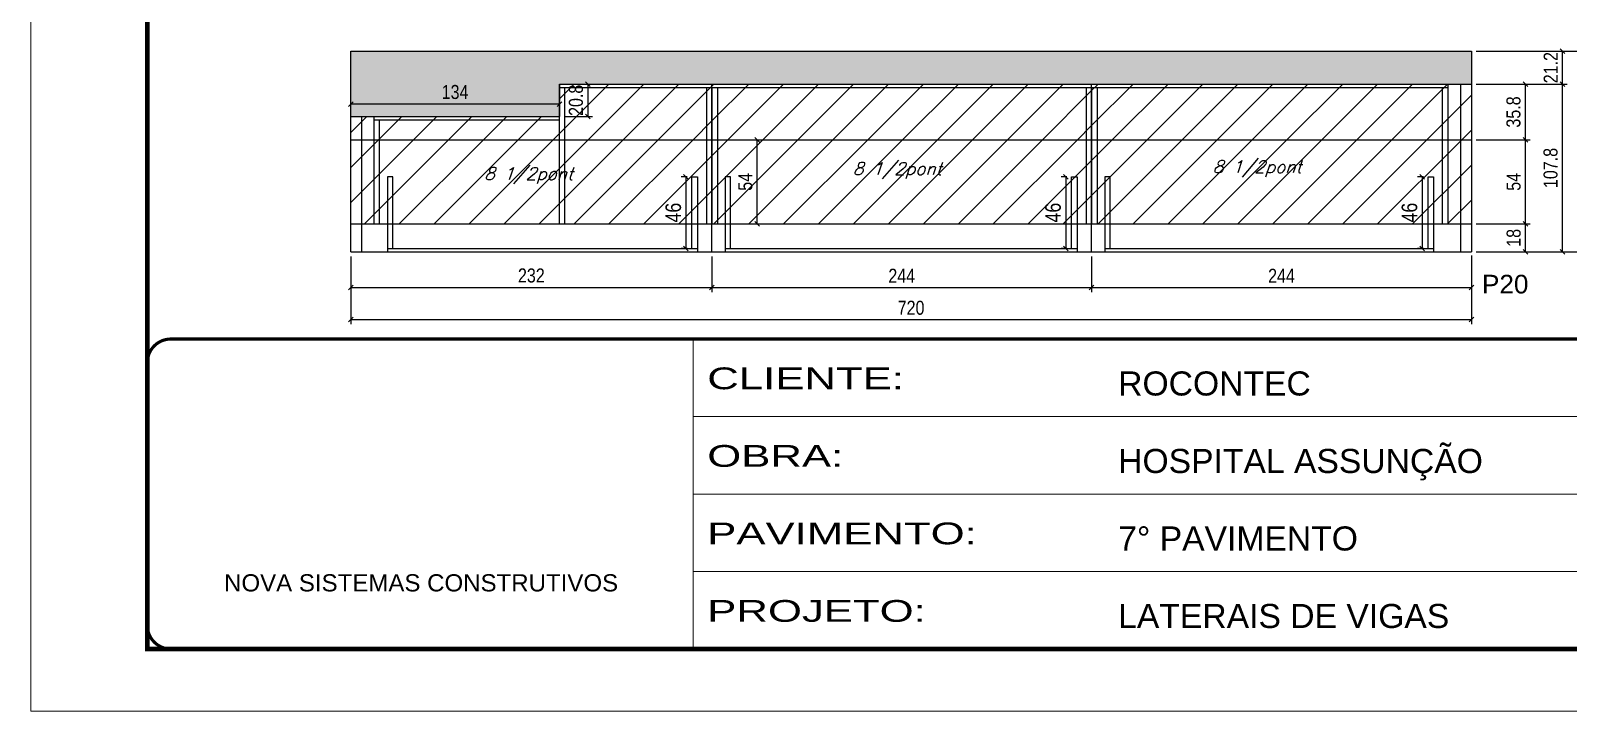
# Model space of a CAD drawing. Extents: x -20960 to -5926, y -2106 to 21915.
# Drawn here: x -10608 to -9621, y 18568 to 19006 of the extents above; entities that cross this region are included whole.
import ezdxf

# ---------------------------------------------------------------- set-up
doc = ezdxf.new("R2010")
doc.units = 0
doc.linetypes.add('CONTINUO', pattern=[0])
doc.linetypes.add('DASHED', pattern=[0.75, 0.5, -0.25])
for name, color, linetype in [('5', 5, 'Continuous'), ('COTA', 241, 'Continuous'), ('Painéis', 200, 'Continuous'), ('Reaproveitamento', 251, 'Continuous'), ('SARR_2.2x7', 40, 'Continuous'), ('SARR_3.5x7', 81, 'Continuous'), ('texto', 7, 'Continuous')]:
    doc.layers.add(name, color=color, linetype=linetype)
doc.layers.add('Folhas', color=255, linetype='Continuous', lineweight=9)
doc.layers.add('SARRAFO DE PRESSAO', color=251, linetype='DASHED', lineweight=9)
doc.styles.add('ARIAL', font='arial.ttf')
doc.styles.add('COTA TECNICA', font='techl___.ttf', dxfattribs={"height": 10})
doc.styles.add('COTA TECNICA-50', font='techl___.ttf', dxfattribs={"height": 9})
doc.styles.add('Romans', font='romans.shx')
doc.styles.get("Standard").update_dxf_attribs({"font": 'arial.ttf'})
doc.styles.add('Tecnologia', font='')
doc.styles.get('Tecnologia').set_extended_font_data('Forgotten Futurist')
doc.dimstyles.new('COTA PAINEL-50', dxfattribs={"dimtxt": 9, "dimasz": 3, "dimexe": 3, "dimexo": 3, "dimgap": 3, "dimtad": 1, "dimdec": 1, "dimzin": 12, "dimdsep": 46, "dimtxsty": 'COTA TECNICA-50', "dimblk1": 'OBLIQUE', "dimblk2": 'OBLIQUE', "dimsah": 1, "dimcen": 0.9, "dimclrd": 4, "dimclre": 4, "dimclrt": 240, "dimadec": 1, "dimazin": 3, "dimtfac": 1, "dimtdec": 1, "dimtmove": 0, "dimatfit": 3, "dimfxl": 1, "dimtolj": 1, "dimtzin": 12, "dimarcsym": 0})
doc.dimstyles.new('PAINEL', dxfattribs={"dimtxt": 10, "dimasz": 3, "dimexe": 3, "dimexo": 3, "dimgap": 3, "dimtad": 1, "dimdec": 1, "dimzin": 12, "dimdsep": 46, "dimtxsty": 'COTA TECNICA', "dimblk1": 'OBLIQUE', "dimblk2": 'OBLIQUE', "dimsah": 1, "dimcen": 0.9, "dimclrd": 4, "dimclre": 4, "dimclrt": 240, "dimadec": 1, "dimazin": 3, "dimtfac": 1, "dimtdec": 1, "dimtmove": 0, "dimatfit": 3, "dimfxl": 1, "dimtolj": 1, "dimtzin": 12, "dimarcsym": 0})

# ---------------------------------------------------------------- blocks, each defined once
blk = doc.blocks.new('9999999999')
at = {"color": 30, "linetype": 'CONTINUO'}
for p, q in [((98564.56, 34230.21), (98564.56, 34429.45)), ((98564.56, 34379.64), (99583.98, 34379.64)), ((98564.56, 34329.83), (99487.98, 34329.83)), ((98564.56, 34280.02), (99487.98, 34280.02))]:
    blk.add_line(p, q, dxfattribs=at)
at = {"color": 30, "linetype": 'CONTINUO', "const_width": 2}
blk.add_lwpolyline([(99583.98, 34230.21), (99583.98, 34414.45, 0.414214), (99568.98, 34429.45), (98228.98, 34429.45, 0.414214), (98213.98, 34414.45), (98213.98, 34245.21, 0.414214), (98228.98, 34230.21), (99583.98, 34230.21)], format="xyb", dxfattribs=at)
at = {"layer": 'Folhas'}
blk.add_lwpolyline([(98138.98, 34190.21), (99623.98, 34190.21), (99623.98, 35240.21), (98138.98, 35240.21)], close=True, dxfattribs=at)
at = {"layer": 'Folhas', "color": 30, "const_width": 3}
blk.add_lwpolyline([(98213.98, 34230.21), (99583.98, 34230.21), (99583.98, 35200.21), (98213.98, 35200.21)], close=True, dxfattribs=at)
at = {"color": 7, "linetype": 'Continuous', "ltscale": 5, "style": 'ARIAL'}
for s, height, p in [('ROCONTEC', 15.483, (98837.68, 34393.13)), ('HOSPITAL ASSUNÇÃO', 15.4829, (98837.68, 34343.32)), ('7° PAVIMENTO', 15.4829, (98837.68, 34293.51)), ('NOVA SISTEMAS CONSTRUTIVOS', 11.0592, (98263.19, 34267.21)), ('LATERAIS DE VIGAS', 15.4829, (98837.68, 34243.7))]:
    blk.add_text(s, height=height, dxfattribs=at).set_placement(p)
at = {"layer": 'Folhas', "color": 7, "style": 'Tecnologia', "width": 1.5}
for s, p in [('CLIENTE:', (98573.65, 34397.17)), ('OBRA:', (98573.65, 34347.31)), ('PAVIMENTO:', (98573.65, 34297.5)), ('PROJETO:', (98573.65, 34247.69))]:
    blk.add_text(s, height=14, dxfattribs=at).set_placement(p)
blk = doc.blocks.new('_Oblique')
at = {"color": 0, "linetype": 'ByBlock', "lineweight": -2}
blk.add_line((-0.5, -0.5), (0.5, 0.5), dxfattribs=at)
blk = doc.blocks.new('*D240')
at = {"layer": 'COTA', "color": 4, "lineweight": -2, "transparency": 16777216}
for p, q in [((-9679.86, 18971.3), (-9621.33, 18971.3)), ((-9624.33, 18863.5), (-9624.33, 18971.3)), ((-9679.86, 18863.5), (-9621.33, 18863.5))]:
    blk.add_line(p, q, dxfattribs=at)
at = {"layer": 'Defpoints', "color": 0, "transparency": 16777216}
for p in [(-9682.86, 18971.3), (-9624.33, 18971.3), (-9682.86, 18863.5)]:
    blk.add_point(p, dxfattribs=at)
at = {"layer": 'COTA', "color": 4, "lineweight": -2, "transparency": 16777216, "xscale": 3, "yscale": 3, "zscale": 3}
for p, rotation in [((-9624.33, 18971.3), 90), ((-9624.33, 18863.5), 270)]:
    blk.add_blockref('_Oblique', p, dxfattribs=dict(at, rotation=rotation))
at = {"layer": 'COTA', "color": 240, "transparency": 16777216, "insert": (-9631.94, 18917.4), "char_height": 9, "attachment_point": 5, "rotation": 90, "style": 'COTA TECNICA-50'}
blk.add_mtext('\\A1;107.8', dxfattribs=at)
blk = doc.blocks.new('*D241')
at = {"layer": 'COTA', "color": 4, "lineweight": -2, "transparency": 16777216}
for p, q in [((-9679.86, 18992.5), (-9621.33, 18992.5)), ((-9624.33, 18971.3), (-9624.33, 18992.5)), ((-9679.86, 18971.3), (-9621.33, 18971.3))]:
    blk.add_line(p, q, dxfattribs=at)
at = {"layer": 'Defpoints', "color": 0, "transparency": 16777216}
for p in [(-9682.86, 18992.5), (-9624.33, 18992.5), (-9682.86, 18971.3)]:
    blk.add_point(p, dxfattribs=at)
at = {"layer": 'COTA', "color": 4, "lineweight": -2, "transparency": 16777216, "xscale": 3, "yscale": 3, "zscale": 3}
for p, rotation in [((-9624.33, 18992.5), 90), ((-9624.33, 18971.3), 270)]:
    blk.add_blockref('_Oblique', p, dxfattribs=dict(at, rotation=rotation))
at = {"layer": 'COTA', "color": 240, "transparency": 16777216, "insert": (-9631.88, 18981.9), "char_height": 9, "attachment_point": 5, "rotation": 90, "style": 'COTA TECNICA-50'}
blk.add_mtext('\\A1;21.2', dxfattribs=at)
blk = doc.blocks.new('*D242')
at = {"layer": 'COTA', "color": 4, "lineweight": -2, "transparency": 16777216}
for p, q in [((-10170.86, 18860.5), (-10170.86, 18837.57)), ((-10402.86, 18857.54), (-10402.86, 18837.57)), ((-10402.86, 18840.57), (-10170.86, 18840.57))]:
    blk.add_line(p, q, dxfattribs=at)
at = {"layer": 'Defpoints', "color": 0, "transparency": 16777216}
for p in [(-10402.86, 18860.54), (-10170.86, 18863.5), (-10170.86, 18840.57)]:
    blk.add_point(p, dxfattribs=at)
at = {"layer": 'COTA', "color": 4, "lineweight": -2, "transparency": 16777216, "xscale": 3, "yscale": 3, "zscale": 3, "rotation": 180}
blk.add_blockref('_Oblique', (-10402.86, 18840.57), dxfattribs=at)
at = {"layer": 'COTA', "color": 4, "lineweight": -2, "transparency": 16777216, "xscale": 3, "yscale": 3, "zscale": 3}
blk.add_blockref('_Oblique', (-10170.86, 18840.57), dxfattribs=at)
at = {"layer": 'COTA', "color": 240, "transparency": 16777216, "insert": (-10286.86, 18848.26), "char_height": 9, "attachment_point": 5, "style": 'COTA TECNICA-50'}
blk.add_mtext('\\A1;232', dxfattribs=at)
blk = doc.blocks.new('*D243')
at = {"layer": 'COTA', "color": 4, "lineweight": -2, "transparency": 16777216}
for p, q in [((-10170.86, 18860.5), (-10170.86, 18837.57)), ((-9926.86, 18860.5), (-9926.86, 18837.57)), ((-10170.86, 18840.57), (-9926.86, 18840.57))]:
    blk.add_line(p, q, dxfattribs=at)
at = {"layer": 'Defpoints', "color": 0, "transparency": 16777216}
for p in [(-10170.86, 18863.5), (-9926.86, 18863.5), (-9926.86, 18840.57)]:
    blk.add_point(p, dxfattribs=at)
at = {"layer": 'COTA', "color": 4, "lineweight": -2, "transparency": 16777216, "xscale": 3, "yscale": 3, "zscale": 3, "rotation": 180}
blk.add_blockref('_Oblique', (-10170.86, 18840.57), dxfattribs=at)
at = {"layer": 'COTA', "color": 4, "lineweight": -2, "transparency": 16777216, "xscale": 3, "yscale": 3, "zscale": 3}
blk.add_blockref('_Oblique', (-9926.86, 18840.57), dxfattribs=at)
at = {"layer": 'COTA', "color": 240, "transparency": 16777216, "insert": (-10048.86, 18848.13), "char_height": 9, "attachment_point": 5, "style": 'COTA TECNICA-50'}
blk.add_mtext('\\A1;244', dxfattribs=at)
blk = doc.blocks.new('*D244')
at = {"layer": 'COTA', "color": 4, "lineweight": -2, "transparency": 16777216}
for p, q in [((-9926.86, 18860.5), (-9926.86, 18837.57)), ((-9682.86, 18861.23), (-9682.86, 18837.57)), ((-9926.86, 18840.57), (-9682.86, 18840.57))]:
    blk.add_line(p, q, dxfattribs=at)
at = {"layer": 'Defpoints', "color": 0, "transparency": 16777216}
for p in [(-9926.86, 18863.5), (-9682.86, 18864.23), (-9682.86, 18840.57)]:
    blk.add_point(p, dxfattribs=at)
at = {"layer": 'COTA', "color": 4, "lineweight": -2, "transparency": 16777216, "xscale": 3, "yscale": 3, "zscale": 3, "rotation": 180}
blk.add_blockref('_Oblique', (-9926.86, 18840.57), dxfattribs=at)
at = {"layer": 'COTA', "color": 4, "lineweight": -2, "transparency": 16777216, "xscale": 3, "yscale": 3, "zscale": 3}
blk.add_blockref('_Oblique', (-9682.86, 18840.57), dxfattribs=at)
at = {"layer": 'COTA', "color": 240, "transparency": 16777216, "insert": (-9804.86, 18848.13), "char_height": 9, "attachment_point": 5, "style": 'COTA TECNICA-50'}
blk.add_mtext('\\A1;244', dxfattribs=at)
blk = doc.blocks.new('*D245')
at = {"layer": 'COTA', "color": 4, "lineweight": -2, "transparency": 16777216}
for p, q in [((-10402.86, 18953.5), (-10402.86, 18961.49)), ((-10268.86, 18958.49), (-10402.86, 18958.49)), ((-10268.86, 18953.5), (-10268.86, 18961.49))]:
    blk.add_line(p, q, dxfattribs=at)
at = {"layer": 'Defpoints', "color": 0, "transparency": 16777216}
for p in [(-10402.86, 18958.49), (-10402.86, 18950.5), (-10268.86, 18950.5)]:
    blk.add_point(p, dxfattribs=at)
at = {"layer": 'COTA', "color": 4, "lineweight": -2, "transparency": 16777216, "xscale": 3, "yscale": 3, "zscale": 3, "rotation": 180}
blk.add_blockref('_Oblique', (-10402.86, 18958.49), dxfattribs=at)
at = {"layer": 'COTA', "color": 4, "lineweight": -2, "transparency": 16777216, "xscale": 3, "yscale": 3, "zscale": 3}
blk.add_blockref('_Oblique', (-10268.86, 18958.49), dxfattribs=at)
at = {"layer": 'COTA', "color": 240, "transparency": 16777216, "insert": (-10335.86, 18966.19), "char_height": 9, "attachment_point": 5, "style": 'COTA TECNICA-50'}
blk.add_mtext('\\A1;134', dxfattribs=at)
blk = doc.blocks.new('*D246')
at = {"layer": 'COTA', "color": 4, "lineweight": -2, "transparency": 16777216}
for p, q in [((-10265.86, 18971.3), (-10247.59, 18971.3)), ((-10250.59, 18971.3), (-10250.59, 18950.5)), ((-10265.86, 18950.5), (-10247.59, 18950.5))]:
    blk.add_line(p, q, dxfattribs=at)
at = {"layer": 'Defpoints', "color": 0, "transparency": 16777216}
for p in [(-10268.86, 18971.3), (-10268.86, 18950.5), (-10250.59, 18950.5)]:
    blk.add_point(p, dxfattribs=at)
at = {"layer": 'COTA', "color": 4, "lineweight": -2, "transparency": 16777216, "xscale": 3, "yscale": 3, "zscale": 3}
for p, rotation in [((-10250.59, 18971.3), 90), ((-10250.59, 18950.5), 270)]:
    blk.add_blockref('_Oblique', p, dxfattribs=dict(at, rotation=rotation))
at = {"layer": 'COTA', "color": 240, "transparency": 16777216, "insert": (-10258.2, 18960.9), "char_height": 9, "attachment_point": 5, "rotation": 90, "style": 'COTA TECNICA-50'}
blk.add_mtext('\\A1;20.8', dxfattribs=at)
blk = doc.blocks.new('*D247')
at = {"layer": 'COTA', "color": 4, "lineweight": -2, "transparency": 16777216}
for p, q in [((-10164.34, 18935.5), (-10138.71, 18935.5)), ((-10141.71, 18881.5), (-10141.71, 18935.5)), ((-10164.34, 18881.5), (-10138.71, 18881.5))]:
    blk.add_line(p, q, dxfattribs=at)
at = {"layer": 'Defpoints', "color": 0, "transparency": 16777216}
for p in [(-10167.34, 18935.5), (-10141.71, 18935.5), (-10167.34, 18881.5)]:
    blk.add_point(p, dxfattribs=at)
at = {"layer": 'COTA', "color": 4, "lineweight": -2, "transparency": 16777216, "xscale": 3, "yscale": 3, "zscale": 3}
for p, rotation in [((-10141.71, 18935.5), 90), ((-10141.71, 18881.5), 270)]:
    blk.add_blockref('_Oblique', p, dxfattribs=dict(at, rotation=rotation))
at = {"layer": 'COTA', "color": 240, "transparency": 16777216, "insert": (-10149.31, 18908.5), "char_height": 9, "attachment_point": 5, "rotation": 90, "style": 'COTA TECNICA-50'}
blk.add_mtext('\\A1;54', dxfattribs=at)
blk = doc.blocks.new('*D249')
at = {"layer": 'COTA', "color": 4, "lineweight": -2, "transparency": 16777216}
for p, q in [((-10402.86, 18860.5), (-10402.86, 18816.93)), ((-9682.86, 18861.23), (-9682.86, 18816.93)), ((-10402.86, 18819.93), (-9682.86, 18819.93))]:
    blk.add_line(p, q, dxfattribs=at)
at = {"layer": 'Defpoints', "color": 0, "transparency": 16777216}
for p in [(-10402.86, 18863.5), (-9682.86, 18864.23), (-9682.86, 18819.93)]:
    blk.add_point(p, dxfattribs=at)
at = {"layer": 'COTA', "color": 4, "lineweight": -2, "transparency": 16777216, "xscale": 3, "yscale": 3, "zscale": 3, "rotation": 180}
blk.add_blockref('_Oblique', (-10402.86, 18819.93), dxfattribs=at)
at = {"layer": 'COTA', "color": 4, "lineweight": -2, "transparency": 16777216, "xscale": 3, "yscale": 3, "zscale": 3}
blk.add_blockref('_Oblique', (-9682.86, 18819.93), dxfattribs=at)
at = {"layer": 'COTA', "color": 240, "transparency": 16777216, "insert": (-10042.86, 18827.52), "char_height": 9, "attachment_point": 5, "style": 'COTA TECNICA-50'}
blk.add_mtext('\\A1;720', dxfattribs=at)
blk = doc.blocks.new('*D250')
at = {"layer": 'COTA', "color": 4, "lineweight": -2, "transparency": 16777216}
for p, q in [((-9679.86, 18935.5), (-9645.05, 18935.5)), ((-9648.05, 18881.5), (-9648.05, 18935.5)), ((-9679.86, 18881.5), (-9645.05, 18881.5))]:
    blk.add_line(p, q, dxfattribs=at)
at = {"layer": 'Defpoints', "color": 0, "transparency": 16777216}
for p in [(-9682.86, 18935.5), (-9648.05, 18935.5), (-9682.86, 18881.5)]:
    blk.add_point(p, dxfattribs=at)
at = {"layer": 'COTA', "color": 4, "lineweight": -2, "transparency": 16777216, "xscale": 3, "yscale": 3, "zscale": 3}
for p, rotation in [((-9648.05, 18935.5), 90), ((-9648.05, 18881.5), 270)]:
    blk.add_blockref('_Oblique', p, dxfattribs=dict(at, rotation=rotation))
at = {"layer": 'COTA', "color": 240, "transparency": 16777216, "insert": (-9655.65, 18908.5), "char_height": 9, "attachment_point": 5, "rotation": 90, "style": 'COTA TECNICA-50'}
blk.add_mtext('\\A1;54', dxfattribs=at)
blk = doc.blocks.new('*D251')
at = {"layer": 'COTA', "color": 4, "lineweight": -2, "transparency": 16777216}
for p, q in [((-9679.86, 18971.3), (-9645.05, 18971.3)), ((-9648.05, 18935.5), (-9648.05, 18971.3)), ((-9679.86, 18935.5), (-9645.05, 18935.5))]:
    blk.add_line(p, q, dxfattribs=at)
at = {"layer": 'Defpoints', "color": 0, "transparency": 16777216}
for p in [(-9682.86, 18971.3), (-9648.05, 18971.3), (-9682.86, 18935.5)]:
    blk.add_point(p, dxfattribs=at)
at = {"layer": 'COTA', "color": 4, "lineweight": -2, "transparency": 16777216, "xscale": 3, "yscale": 3, "zscale": 3}
for p, rotation in [((-9648.05, 18971.3), 90), ((-9648.05, 18935.5), 270)]:
    blk.add_blockref('_Oblique', p, dxfattribs=dict(at, rotation=rotation))
at = {"layer": 'COTA', "color": 240, "transparency": 16777216, "insert": (-9655.77, 18953.4), "char_height": 9, "attachment_point": 5, "rotation": 90, "style": 'COTA TECNICA-50'}
blk.add_mtext('\\A1;35.8', dxfattribs=at)
blk = doc.blocks.new('*D354')
at = {"layer": 'COTA', "color": 4, "lineweight": -2, "transparency": 16777216}
for p, q in [((-9679.86, 18992.5), (-9592.63, 18992.5)), ((-9595.63, 18863.5), (-9595.63, 18992.5)), ((-9679.86, 18863.5), (-9592.63, 18863.5))]:
    blk.add_line(p, q, dxfattribs=at)
at = {"layer": 'Defpoints', "color": 0, "transparency": 16777216}
for p in [(-9682.86, 18992.5), (-9595.63, 18992.5), (-9682.86, 18863.5)]:
    blk.add_point(p, dxfattribs=at)
at = {"layer": 'COTA', "color": 4, "lineweight": -2, "transparency": 16777216, "xscale": 3, "yscale": 3, "zscale": 3}
for p, rotation in [((-9595.63, 18992.5), 90), ((-9595.63, 18863.5), 270)]:
    blk.add_blockref('_Oblique', p, dxfattribs=dict(at, rotation=rotation))
at = {"layer": 'COTA', "color": 240, "transparency": 16777216, "insert": (-9603.21, 18928), "char_height": 9, "attachment_point": 5, "rotation": 90, "style": 'COTA TECNICA-50'}
blk.add_mtext('\\A1;129', dxfattribs=at)
blk = doc.blocks.new('*D355')
at = {"layer": 'COTA', "color": 4, "lineweight": -2, "transparency": 16777216}
for p, q in [((-9679.86, 18881.5), (-9645.05, 18881.5)), ((-9648.05, 18863.5), (-9648.05, 18881.5)), ((-9679.86, 18863.5), (-9645.05, 18863.5))]:
    blk.add_line(p, q, dxfattribs=at)
at = {"layer": 'Defpoints', "color": 0, "transparency": 16777216}
for p in [(-9682.86, 18881.5), (-9648.05, 18881.5), (-9682.86, 18863.5)]:
    blk.add_point(p, dxfattribs=at)
at = {"layer": 'COTA', "color": 4, "lineweight": -2, "transparency": 16777216, "xscale": 3, "yscale": 3, "zscale": 3}
for p, rotation in [((-9648.05, 18881.5), 90), ((-9648.05, 18863.5), 270)]:
    blk.add_blockref('_Oblique', p, dxfattribs=dict(at, rotation=rotation))
at = {"layer": 'COTA', "color": 240, "transparency": 16777216, "insert": (-9655.64, 18872.5), "char_height": 9, "attachment_point": 5, "rotation": 90, "style": 'COTA TECNICA-50'}
blk.add_mtext('\\A1;18', dxfattribs=at)
blk = doc.blocks.new('*D891')
at = {"layer": 'COTA', "color": 4, "lineweight": -2, "ltscale": 25, "transparency": 16777216}
for p, q in [((-9713.66, 18911.7), (-9717.49, 18911.7)), ((-9714.49, 18911.7), (-9714.49, 18865.7)), ((-9713.66, 18865.7), (-9717.49, 18865.7))]:
    blk.add_line(p, q, dxfattribs=at)
at = {"layer": 'Defpoints', "color": 0, "ltscale": 25, "transparency": 16777216}
for p in [(-9710.66, 18911.7), (-9714.49, 18865.7), (-9710.66, 18865.7)]:
    blk.add_point(p, dxfattribs=at)
at = {"layer": 'COTA', "color": 4, "lineweight": -2, "ltscale": 25, "transparency": 16777216, "xscale": 3, "yscale": 3, "zscale": 3}
for p, rotation in [((-9714.49, 18911.7), 90), ((-9714.49, 18865.7), 270)]:
    blk.add_blockref('_Oblique', p, dxfattribs=dict(at, rotation=rotation))
at = {"layer": 'COTA', "color": 240, "ltscale": 25, "transparency": 16777216, "insert": (-9722.59, 18888.7), "char_height": 10, "attachment_point": 5, "rotation": 90, "style": 'COTA TECNICA'}
blk.add_mtext('\\A1;46', dxfattribs=at)
blk = doc.blocks.new('*D892')
at = {"layer": 'COTA', "color": 4, "lineweight": -2, "ltscale": 25, "transparency": 16777216}
for p, q in [((-9942.69, 18911.7), (-9946.51, 18911.7)), ((-9943.51, 18911.7), (-9943.51, 18865.7)), ((-9942.69, 18865.7), (-9946.51, 18865.7))]:
    blk.add_line(p, q, dxfattribs=at)
at = {"layer": 'Defpoints', "color": 0, "ltscale": 25, "transparency": 16777216}
for p in [(-9939.69, 18911.7), (-9943.51, 18865.7), (-9939.69, 18865.7)]:
    blk.add_point(p, dxfattribs=at)
at = {"layer": 'COTA', "color": 4, "lineweight": -2, "ltscale": 25, "transparency": 16777216, "xscale": 3, "yscale": 3, "zscale": 3}
for p, rotation in [((-9943.51, 18911.7), 90), ((-9943.51, 18865.7), 270)]:
    blk.add_blockref('_Oblique', p, dxfattribs=dict(at, rotation=rotation))
at = {"layer": 'COTA', "color": 240, "ltscale": 25, "transparency": 16777216, "insert": (-9951.62, 18888.7), "char_height": 10, "attachment_point": 5, "rotation": 90, "style": 'COTA TECNICA'}
blk.add_mtext('\\A1;46', dxfattribs=at)
blk = doc.blocks.new('*D893')
at = {"layer": 'COTA', "color": 4, "lineweight": -2, "ltscale": 25, "transparency": 16777216}
for p, q in [((-10186.69, 18911.7), (-10190.51, 18911.7)), ((-10187.51, 18911.7), (-10187.51, 18865.7)), ((-10186.69, 18865.7), (-10190.51, 18865.7))]:
    blk.add_line(p, q, dxfattribs=at)
at = {"layer": 'Defpoints', "color": 0, "ltscale": 25, "transparency": 16777216}
for p in [(-10183.69, 18911.7), (-10187.51, 18865.7), (-10183.69, 18865.7)]:
    blk.add_point(p, dxfattribs=at)
at = {"layer": 'COTA', "color": 4, "lineweight": -2, "ltscale": 25, "transparency": 16777216, "xscale": 3, "yscale": 3, "zscale": 3}
for p, rotation in [((-10187.51, 18911.7), 90), ((-10187.51, 18865.7), 270)]:
    blk.add_blockref('_Oblique', p, dxfattribs=dict(at, rotation=rotation))
at = {"layer": 'COTA', "color": 240, "ltscale": 25, "transparency": 16777216, "insert": (-10195.62, 18888.7), "char_height": 10, "attachment_point": 5, "rotation": 90, "style": 'COTA TECNICA'}
blk.add_mtext('\\A1;46', dxfattribs=at)

msp = doc.modelspace()

# ---------------------------------------------------------------- hatches: boundary and pattern name
at = {"layer": 'COTA', "linetype": 'ByBlock'}
h = msp.add_hatch(dxfattribs=at)
h.set_pattern_fill('AR-CONC', color=256, scale=0.03)
h.set_pattern_definition([(50, (1585, 0), (5.4655401, -0.4781726), [0.5715, -6.2865]), (355, (1585, 0), (-1.0573026, 5.7317054), [0.4572, -5.0292175]), (100.451445, (1585.4555, -0.04), (4.4082374, 5.2535326), [0.4857003, -5.3427073]), (46.1842, (1585, 1.524), (8.1323712, -1.2612698), [0.85725, -9.42975]), (96.635558, (1585.678, 1.419), (7.122124, 7.4227837), [0.7285507, -8.0140682]), (351.18415, (1585, 1.524), (7.122124, 7.4227837), [0.685799, -7.543792]), (21, (1585.762, 1.143), (4.5484317, -3.06795595), [0.5715, -6.2865]), (326, (1585.762, 1.143), (1.8540609, 5.525639), [0.4572, -5.0292]), (71.451445, (1586.141, 0.8873), (6.4024926, 2.4576831), [0.4857003, -5.3426981]), (37.5, (1585, 0), (0.0926581, 2.53665117), [0, -4.96824, 0, -5.1054, 0, -5.04825]), (7.5, (1585, 0), (2.00458988, 3.00541724), [0, -2.91084, 0, -4.85394, 0, -1.92405]), (327.5, (1583.3007, 0), (4.06771786, -0.17186232), [0, -1.905, 0, -5.9436, 0, -7.8867]), (317.5, (1582.5387, 0), (4.44387544, 0.76279473), [0, -2.4765, 0, -3.94716, 0, -5.6007])])
h.paths.add_polyline_path([(-10402.86, 18992.5), (-10402.86, 18950.5), (-10268.86, 18950.5), (-10268.86, 18971.3), (-9682.86, 18971.3), (-9682.86, 18992.5)])
at = {"layer": 'Reaproveitamento', "transparency": 33554684}
h = msp.add_hatch(dxfattribs=at)
h.set_pattern_fill('ANSI31', color=256, scale=5)
h.paths.add_polyline_path([(-10170.86, 18971.3), (-10268.86, 18971.3), (-10268.86, 18950.5), (-10402.86, 18950.5), (-10402.86, 18935.5), (-10170.86, 18935.5)])
h = msp.add_hatch(dxfattribs=at)
h.set_pattern_fill('ANSI31', color=256, scale=5)
h.paths.add_polyline_path([(-10170.86, 18971.3), (-10170.86, 18935.5), (-9926.86, 18935.5), (-9926.86, 18971.3)])
h = msp.add_hatch(dxfattribs=at)
h.set_pattern_fill('ANSI31', color=256, scale=5)
h.paths.add_polyline_path([(-9682.86, 18935.5), (-9682.86, 18971.3), (-9926.86, 18971.3), (-9926.86, 18935.5)])
h = msp.add_hatch(dxfattribs=at)
h.set_pattern_fill('ANSI31', color=256, scale=5)
h.paths.add_polyline_path([(-10402.86, 18935.5), (-10402.86, 18881.5), (-10170.86, 18881.5), (-10170.86, 18935.5)])
h = msp.add_hatch(dxfattribs=at)
h.set_pattern_fill('ANSI31', color=256, scale=5)
h.paths.add_polyline_path([(-10170.86, 18935.5), (-10170.86, 18881.5), (-9926.86, 18881.5), (-9926.86, 18935.5)])
h = msp.add_hatch(dxfattribs=at)
h.set_pattern_fill('ANSI31', color=256, scale=5)
h.paths.add_polyline_path([(-9926.86, 18935.5), (-9926.86, 18881.5), (-9682.86, 18881.5), (-9682.86, 18935.5)])

# ---------------------------------------------------------------- linework, layer by layer
at = {"layer": 'COTA', "linetype": 'ByBlock'}
for p, q in [((-10402.86, 18950.5), (-10402.86, 18992.5)), ((-10402.86, 18992.5), (-9682.86, 18992.5)), ((-9682.86, 18992.5), (-9682.86, 18971.3))]:
    msp.add_line(p, q, dxfattribs=at)
at = {"layer": 'Painéis'}
for p, q in [((-10268.86, 18971.3), (-9682.86, 18971.3)), ((-10268.86, 18971.3), (-10268.86, 18950.5)), ((-10170.86, 18863.5), (-10170.86, 18971.3)), ((-9926.86, 18863.5), (-9926.86, 18971.3)), ((-9682.86, 18971.3), (-9682.86, 18863.5)), ((-10402.86, 18950.5), (-10268.86, 18950.5)), ((-10402.86, 18863.5), (-10402.86, 18950.5)), ((-10402.86, 18935.5), (-9682.86, 18935.5)), ((-10402.86, 18881.5), (-9682.86, 18881.5)), ((-10402.86, 18863.5), (-9682.86, 18863.5))]:
    msp.add_line(p, q, dxfattribs=at)
at = {"layer": 'SARR_2.2x7', "linetype": 'Continuous'}
for p, q in [((-10268.86, 18969.1), (-10170.86, 18969.1)), ((-10170.86, 18969.1), (-9926.86, 18969.1)), ((-9926.86, 18969.1), (-9697.86, 18969.1)), ((-9689.86, 18971.3), (-9689.86, 18935.5)), ((-10395.86, 18935.5), (-10395.86, 18950.5)), ((-10387.86, 18948.3), (-10268.86, 18948.3)), ((-10395.86, 18881.5), (-10395.86, 18935.5)), ((-9689.86, 18935.5), (-9689.86, 18881.5)), ((-10395.86, 18863.5), (-10395.86, 18881.5)), ((-9689.86, 18881.5), (-9689.86, 18863.5))]:
    msp.add_line(p, q, dxfattribs=at)
at = {"layer": 'SARR_2.2x7', "linetype": 'Continuous', "ltscale": 50}
for p, q in [((-10379.36, 18865.7), (-10180.19, 18865.7)), ((-10162.34, 18865.7), (-9936.19, 18865.7)), ((-9918.34, 18865.7), (-9707.16, 18865.7))]:
    msp.add_line(p, q, dxfattribs=at)
at = {"layer": 'SARR_3.5x7'}
for p, q in [((-10268.86, 18881.5), (-10268.86, 18971.3)), ((-10265.36, 18881.5), (-10265.36, 18969.1)), ((-10174.39, 18969.1), (-10174.39, 18881.5)), ((-10170.86, 18969.1), (-10170.86, 18881.5)), ((-10167.34, 18969.1), (-10167.34, 18881.5)), ((-9930.39, 18969.1), (-9930.39, 18881.5)), ((-9926.86, 18969.1), (-9926.86, 18881.5)), ((-9923.34, 18969.1), (-9923.34, 18881.5)), ((-9701.36, 18881.5), (-9701.36, 18969.1)), ((-9697.86, 18881.5), (-9697.86, 18971.3)), ((-10387.86, 18881.5), (-10387.86, 18950.5)), ((-10384.36, 18881.5), (-10384.36, 18948.3)), ((-10387.86, 18881.5), (-10384.36, 18881.5)), ((-10268.86, 18881.5), (-10265.36, 18881.5)), ((-10174.39, 18881.5), (-10167.34, 18881.5)), ((-9930.39, 18881.5), (-9923.34, 18881.5)), ((-9701.36, 18881.5), (-9697.86, 18881.5))]:
    msp.add_line(p, q, dxfattribs=at)
for points in [[(-10375.86, 18865.7), (-10375.86, 18911.7), (-10379.36, 18911.7), (-10379.36, 18863.5)], [(-10183.69, 18865.7), (-10183.69, 18911.7), (-10180.19, 18911.7), (-10180.19, 18863.5)], [(-10158.84, 18865.7), (-10158.84, 18911.7), (-10162.34, 18911.7), (-10162.34, 18863.5)], [(-9939.69, 18865.7), (-9939.69, 18911.7), (-9936.19, 18911.7), (-9936.19, 18863.5)], [(-9914.84, 18865.7), (-9914.84, 18911.7), (-9918.34, 18911.7), (-9918.34, 18863.5)], [(-9710.66, 18865.7), (-9710.66, 18911.7), (-9707.16, 18911.7), (-9707.16, 18863.5)]]:
    msp.add_lwpolyline(points, dxfattribs=at)

# ---------------------------------------------------------------- block references
at = {"layer": 'SARRAFO DE PRESSAO', "color": 6, "linetype": 'ByBlock'}
msp.add_blockref('9999999999', (-108747.48, -15621.96), dxfattribs=at)

# ---------------------------------------------------------------- texts
at = {"layer": '5', "linetype": 'Continuous'}
msp.add_text('P20', height=12, rotation=0.00004, dxfattribs=at).set_placement((-9676.01, 18836.76))
at = {"layer": 'texto', "color": 2, "char_height": 8, "attachment_point": 5, "style": 'Romans'}
for insert in [(-10288.63, 18912.45), (-10051.74, 18915.68), (-9820.5, 18916.89)]:
    msp.add_mtext('{\\Q19;\\C256;8 1/2pont}', dxfattribs=dict(at, insert=insert))

# ---------------------------------------------------------------- dimensions: what is measured, and where the dimension line sits
at = {"layer": 'COTA'}
for base, p1, p2, picture, middle in [((-9624.33, 18992.5), (-9682.86, 18971.3), (-9682.86, 18992.5), '*D241', (-9624.33, 18981.9)), ((-10250.59, 18950.5), (-10268.86, 18971.3), (-10268.86, 18950.5), '*D246', (-10250.59, 18960.9))]:
    dim = msp.add_linear_dim(base=base, p1=p1, p2=p2, angle=90, dimstyle='COTA PAINEL-50', dxfattribs=at)
    dim.commit()
    dim.dimension.update_dxf_attribs({"geometry": picture, "text_midpoint": middle, "dimtype": 160})
for base, p1, p2, picture, middle in [((-9595.63, 18992.5), (-9682.86, 18863.5), (-9682.86, 18992.5), '*D354', (-9603.21, 18928)), ((-9624.33, 18971.3), (-9682.86, 18863.5), (-9682.86, 18971.3), '*D240', (-9631.94, 18917.4)), ((-10141.71, 18935.5), (-10167.34, 18881.5), (-10167.34, 18935.5), '*D247', (-10149.31, 18908.5)), ((-9648.05, 18935.5), (-9682.86, 18881.5), (-9682.86, 18935.5), '*D250', (-9655.65, 18908.5)), ((-9648.05, 18881.5), (-9682.86, 18863.5), (-9682.86, 18881.5), '*D355', (-9655.64, 18872.5))]:
    dim = msp.add_linear_dim(base=base, p1=p1, p2=p2, angle=90, dimstyle='COTA PAINEL-50', dxfattribs=at)
    dim.commit()
    dim.dimension.update_dxf_attribs({"geometry": picture, "text_midpoint": middle})
for base, p1, p2, picture, middle in [((-10402.86, 18958.49), (-10268.86, 18950.5), (-10402.86, 18950.5), '*D245', (-10335.86, 18966.19)), ((-9682.86, 18819.93), (-10402.86, 18863.5), (-9682.86, 18864.23), '*D249', (-10042.86, 18827.52)), ((-10170.86, 18840.57), (-10402.86, 18860.54), (-10170.86, 18863.5), '*D242', (-10286.86, 18848.26))]:
    dim = msp.add_linear_dim(base=base, p1=p1, p2=p2, dimstyle='COTA PAINEL-50', dxfattribs=at)
    dim.commit()
    dim.dimension.update_dxf_attribs({"geometry": picture, "text_midpoint": middle})
dim = msp.add_linear_dim(base=(-9648.05, 18971.3), p1=(-9682.86, 18935.5), p2=(-9682.86, 18971.3), angle=90, dimstyle='COTA PAINEL-50', override={"dimtmove": 1}, dxfattribs=at)
dim.commit()
dim.dimension.update_dxf_attribs({"geometry": '*D251', "text_midpoint": (-9655.77, 18953.4)})
at = {"layer": 'COTA', "ltscale": 25}
for base, p1, p2, picture, middle in [((-10187.51, 18865.7), (-10183.69, 18911.7), (-10183.69, 18865.7), '*D893', (-10195.62, 18888.7)), ((-9943.51, 18865.7), (-9939.69, 18911.7), (-9939.69, 18865.7), '*D892', (-9951.62, 18888.7)), ((-9714.49, 18865.7), (-9710.66, 18911.7), (-9710.66, 18865.7), '*D891', (-9722.59, 18888.7))]:
    dim = msp.add_linear_dim(base=base, p1=p1, p2=p2, angle=90, dimstyle='PAINEL', dxfattribs=at)
    dim.commit()
    dim.dimension.update_dxf_attribs({"geometry": picture, "text_midpoint": middle})
at = {"layer": 'COTA'}
for base, p1, p2, picture, middle in [((-9926.86, 18840.57), (-10170.86, 18863.5), (-9926.86, 18863.5), '*D243', (-10048.86, 18848.13)), ((-9682.86, 18840.57), (-9926.86, 18863.5), (-9682.86, 18864.23), '*D244', (-9804.86, 18848.13))]:
    dim = msp.add_linear_dim(base=base, p1=p1, p2=p2, dimstyle='COTA PAINEL-50', override={"dimtmove": 1}, dxfattribs=at)
    dim.commit()
    dim.dimension.update_dxf_attribs({"geometry": picture, "text_midpoint": middle})

doc.saveas('drawing.dxf')
